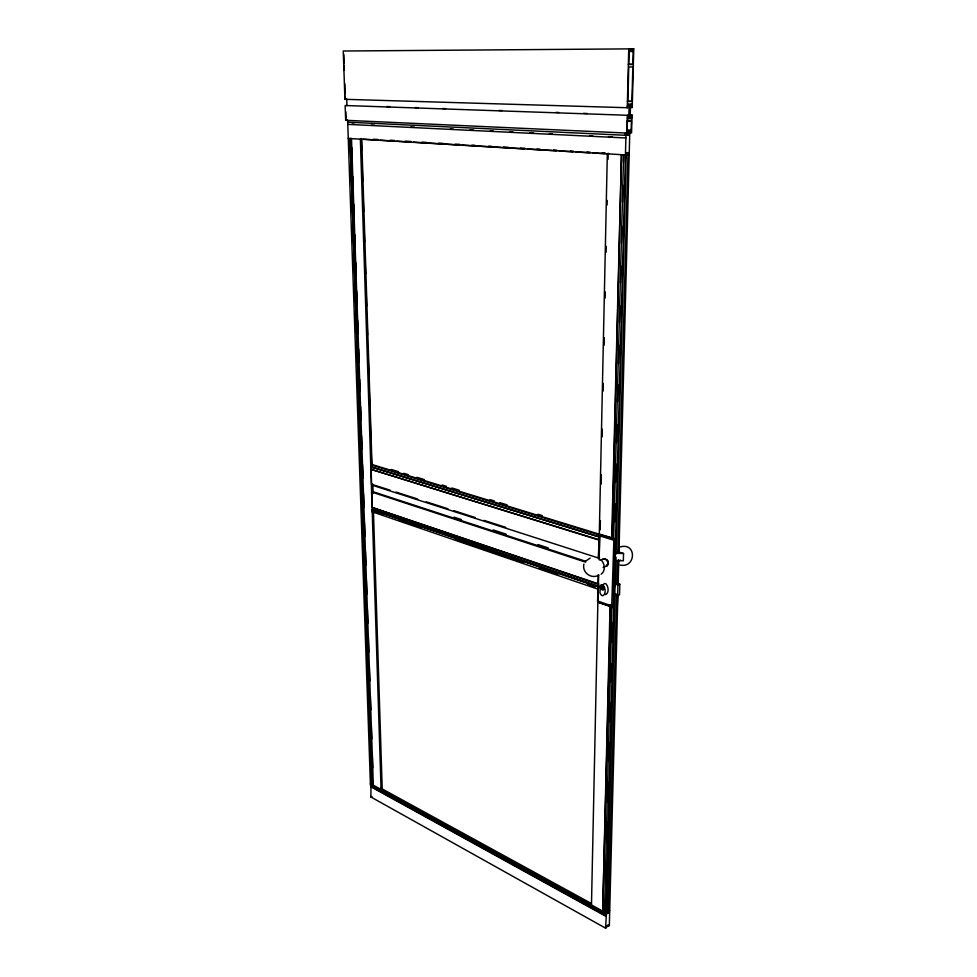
<?xml version="1.0" encoding="UTF-8"?>
<svg xmlns="http://www.w3.org/2000/svg" width="977" height="977" viewBox="0 0 977 977"><rect width="100%" height="100%" fill="white"/><g stroke="black" fill="none" stroke-linecap="round" stroke-linejoin="round"><path stroke-width="1.47" d="M598.364 557.989L599.292 539.78L371.138 469.375L371.626 484.995L598.364 557.989L599.597 557.513M598.803 537.155L598.852 534.834L370.991 464.918L371.052 466.933L599.341 536.959M598.168 574.928L597.594 602.162L613.544 607.535L599.292 602.54M598.522 558.294L599.023 534.089L615.254 538.877L613.336 540.073L599.512 535.823L599.023 534.089M591.476 904.958L598.254 583.562M598.791 558.197L607.315 154.012L608.647 153.902M598.681 574.671L597.863 602.04M598.999 559.723L600.049 535.616M600.183 529.803L600.379 520.656M601.16 484.067L601.356 474.92M602.162 436.804L602.32 429.184M603.139 391.069L603.298 383.436M604.116 345.321L604.274 337.7M605.117 298.058L605.239 291.964M606.094 252.322L606.216 246.228M607.096 205.06L607.193 200.48M608.073 159.312L608.195 153.218M610.088 604.653L602.724 911.138L610.576 605.96M611.663 539.084L621.47 154.781L612.2 538.901M611.981 605.972L604.494 912.103L605.251 901.221M613.629 538.925L623.607 154.916L623.411 162.524M605.74 881.437L606.228 861.641M606.717 841.844L607.205 822.036M607.682 802.239L608.17 782.443M608.695 761.12L609.147 742.838M609.672 721.514L610.124 703.232M610.649 681.909L611.089 663.639M611.614 642.304L612.103 622.508M614.582 521.987L615.021 503.705M615.547 482.382L615.998 464.099M616.524 442.776L616.976 424.507M617.537 401.657L617.952 384.901M618.478 363.578L618.917 345.296M619.479 322.459L619.894 305.703M620.456 282.854L620.871 266.098M621.433 243.249L621.848 226.493M622.447 202.129L622.85 185.374M606.363 915.974L371.004 786.326L370.857 796.963L605.581 928.15L606.412 914.13L370.442 784.946L347.641 120.342M605.923 914.448L625.952 135.314L347.702 122.149M625.365 135.351L625.414 133.153L626.758 133.055M615.205 553.3L615.021 560.578L623.338 560.761L623.534 553.471L618.697 551.956L615.205 553.3L623.534 553.471M614.802 594.614L615.07 583.916L616.939 583.147L619.809 584.112L619.528 594.81L617.672 595.591L615.192 594.456M615.095 593.747L607.047 913.715L608.549 912.738L616.682 594.004M615.388 586.432L616.011 557.183M616.084 554.13L626.257 152.766L628.028 152.62L617.733 552.823M628.431 133.141L345.663 120.293L345.15 105.504L627.527 115.274L627.442 118.95L628.785 118.864L629.176 103.977L627.808 104.05L627.271 107.763L628.748 48.887L630.58 48.874L630.507 51.439L629.139 51.451L628.809 64.445L632.901 64.372L633.23 51.415L628.651 51.451M616.951 583.318L617.537 560.444M627.527 115.274L626.697 135.253L628.48 135.131L628.492 130.662L627.136 130.747L627.368 121.453L631.411 121.197L631.166 130.478L626.794 130.429M617.317 595.066L617.305 605.935L617.94 584.881L619.809 584.112M617.94 571.057L618.209 560.542M617.904 583.11L618.49 560.285M618.685 552.664L619.345 537.35L618.783 538.034M617.855 595.054L609.33 925.671L608.207 926.416L608.244 924.901L606.741 925.891L606.705 927.405L605.581 928.15M618.123 584.527L618.759 560.004M618.954 552.567L629.823 130.564M631.936 101.339L632.827 66.924L628.748 67.01L627.881 101.523L631.936 101.339L627.368 101.217M628.968 114.907L632.021 115.017L631.557 132.921L626.721 132.909M632.021 115.017L631.484 118.706L630.128 118.791L630.519 103.916L631.863 103.855L632.217 107.519L633.755 48.85L631.936 48.862L631.863 51.427L633.23 51.415M583.892 564.108C581.84 572.375 591.134 579.373 598.657 575.282M600.489 587.067L601.038 585.516M603.92 588.032L602.821 589.424M608.28 563.717L608.378 562.996M607.743 563.937L607.047 565.011M600.562 586.615L601.966 585.626M603.688 589.229L603.871 587.543M603.114 584.686L604.409 583.55A3.273 2.32 67.2 0 1 606.29 584.185C608.5 586.615 609.062 592.831 606.045 594.456A3.261 2.32 67 0 1 605.105 594.358M608.012 564.34L607.047 565.097M620.603 560.163L618.636 561.213M601.246 585.846L600.953 587.922L602.711 589.363M603.371 589.571L604.006 586.969L602.87 585.577L601.16 585.418M585.858 560.981L590.145 558.111M607.083 912.176L605.96 912.921L370.405 783.603M609.721 910.466L608.586 911.211L605.911 909.746M600.672 911.565L605.105 913.41M601.148 574.22C605.923 570.812 604.775 563.314 600.916 559.65M603.114 559.113L605.386 558.771L607.682 560.713M603.078 567.503L607.486 565.671L608.317 562.227M601.429 585.308C598.559 586.224 601.234 591.219 603.639 589.461M370.857 796.963L371.981 796.414M373.299 784.629L351.5 138.563L350.047 138.478L371.516 784.165L373.299 784.629L373.19 781.588M370.442 784.946L429.501 816.894M612.261 606.106L598.657 601.343M600.049 560.187L603.786 558.746M613.886 539.866L611.724 606.338L613.275 607.657L614.973 538.986L371.614 464.393L367.853 345.614M598.864 586.811L372.213 509.872L372.286 511.838L373.495 511.472L383.57 514.928M585.528 561.25L372.872 491.663L371.651 492.017L372.139 507.466L598.925 584.051M371.626 484.995L372.86 484.641M370.991 464.918L372.225 464.588M371.052 466.933L597.887 536.507M604.629 559.271L607.169 560.077M606.045 566.147L606.815 566.037M620.102 546.973C636.833 541.93 636.247 568.431 620.126 565.06M601.319 585.785L602.785 585.895M603.236 589.668L601.246 588.887M626.208 154.952L348.264 138.441M629.298 154.684L626.123 154.696M628.529 132.933L629.86 132.835M352.208 124.128L354.651 124.299M345.663 120.293L347.458 120.208M633.755 48.85L343.245 51.012L344.93 99.312L345.272 96.259M628.333 64.36L632.901 64.372M629.176 107.421L632.217 107.519M344.93 99.312L627.722 107.739M386.648 106.566L389.701 106.664M415.164 107.58L418.205 107.69M442.593 108.532L445.646 108.63M498.978 110.474L502.031 110.572M555.815 112.392L558.868 112.489M583.257 113.332L587.372 113.515M626.843 121.026L631.411 121.197M626.611 130.271L631.166 130.478M625.439 134.985L628.48 135.131M371.333 125.117L374.374 125.264M410.767 127.047L414.382 127.169M450.202 128.976L453.23 129.123M469.913 129.941L473.527 130.051M490.21 130.869L493.251 131.016M509.933 131.834L512.962 131.98M529.644 132.799L533.613 133.055M549.355 133.764L552.396 133.91M589.729 135.803L592.758 135.95M608.512 136.658L612.469 136.914M347.775 124.36L625.878 137.977M373.422 139.235L377.965 139.516M390.079 140.236L394.623 140.505M405.223 141.128L411.28 141.494M421.893 142.129L426.436 142.398M438.551 143.118L443.094 143.387M455.209 144.107L459.752 144.376M471.879 145.097L474.907 145.28M488.537 146.098L491.565 146.269M503.68 147.002L508.223 147.271M520.35 147.991L524.893 148.26M537.008 148.98L540.037 149.163M553.666 149.969L556.695 150.153M570.324 150.959L573.352 151.142M586.994 151.96L590.023 152.131M602.137 152.864L605.166 153.035M363.273 139.186L376.951 140.004M379.992 140.187L393.67 141.006M396.711 141.189L410.389 142.007M413.43 142.19L459.019 144.926M462.06 145.109L524.38 148.846M527.409 149.029L556.292 150.751M559.332 150.934L573.01 151.765M576.051 151.936L589.729 152.766M592.77 152.949L604.922 153.67M601.624 585.357L603.481 586.603M391.276 469.473L398.531 471.683M403.806 473.295L408.166 474.627M416.898 477.301L424.177 479.524M442.068 484.995L446.428 486.326M451.826 487.975L459.105 490.198M489.965 499.626L494.325 500.957M499.858 502.654L507.124 504.877M537.863 514.268L542.223 515.6M371.138 469.375L598.742 539.976M374.301 485.105L390.189 490.21M395.966 492.066L417.631 499.027M426.29 501.824L447.954 508.785M453.731 510.641L475.396 517.602M484.055 520.387L505.72 527.348M454.061 517.175L461.291 519.532M493.116 529.925L506.147 534.175M537.973 544.568L548.097 547.877M371.651 492.017L585.748 562.19M615.07 583.916L617.94 584.881M372.139 507.466L598.388 584.258M373.434 509.505L598.119 586.041M372.213 509.872L598.339 587.018M373.446 511.313L383.521 514.757M399.349 520.167L420.94 527.531M587.898 584.539L595.091 586.994M402.292 521.327L421.002 527.727M455.551 539.548L523.208 562.703M539.048 568.113L557.757 574.513M372.286 511.838L598.29 589.29M602.113 585.809C604.189 586.237 604.116 590.474 601.624 589.192M380.896 788.207L591.329 903.493M603.078 909.99L608.549 912.738M603.224 910.82L604.995 911.785M432.164 818.347L440.138 822.744M442.801 824.209L445.463 825.663M448.125 827.128L456.112 831.512M458.775 832.978L466.762 837.374M469.424 838.828L477.399 843.224M480.061 844.678L488.048 849.074M490.71 850.54L504.022 857.843M506.684 859.308L525.308 869.554M527.971 871.008L535.958 875.404M538.62 876.87L546.607 881.254M549.269 882.719L583.867 901.734M586.53 903.2L594.505 907.584M597.167 909.05L599.829 910.503M370.503 786.57L605.874 916.304M603.053 586.066L603.908 587.665M607.609 560.554L608.39 562.447M607.144 560.92L607.767 562.434M600.965 588.557L600.501 587.421M600.452 586.847L600.537 587.543M351.818 147.71L352.221 159.898M352.795 176.666L353.198 188.854M353.711 204.083L354.175 217.798M354.736 234.565L355.152 246.754M355.665 261.995L356.129 275.709M356.642 290.938L357.106 304.653M357.619 319.894L358.083 333.609M358.596 348.838L359.06 362.552M359.621 379.32L360.037 391.508M360.55 406.75L361.014 420.464M361.527 435.693L361.991 449.408M362.504 464.649L362.968 478.364M363.481 493.593L363.945 507.307M364.458 522.548L364.922 536.263M365.435 551.504L365.899 565.219M366.412 580.448L366.876 594.163M367.389 609.404L367.853 623.118M368.305 636.833L368.817 652.062M369.343 667.303L369.794 681.018M370.32 696.259L370.772 709.961M371.284 725.203L371.748 738.917M372.261 754.159L372.725 767.873M350.047 138.478L372.017 783.933M370.942 784.714L371.004 786.326M346.713 98.933L346.957 105.736M343.831 54.639L344.148 63.761M344.222 65.862L344.368 70.332M344.832 83.753L345.199 94.183M345.809 111.842L346.041 118.229M371.993 465.504L361.698 139.088L360.366 139.174L381.067 789.404L382.202 788.866L373.348 508.211M372.579 483.81L372.86 492.958M361.307 138.514L361.685 150.702M361.978 159.837L362.65 181.16M362.943 190.295L363.615 211.618M363.945 222.267L364.58 242.064M364.909 252.725L365.593 274.048M365.874 283.183L366.595 306.021M366.839 313.641L367.511 334.952M372.359 483.969L372.664 493.568M371.602 466.786L371.675 469.229M372.677 507.307L372.75 509.713M600.159 585.882L600 593.027L601.234 595.017A3.273 2.32 67.1 0 0 603.102 595.665C606.119 594.053 605.545 587.824 603.334 585.382A3.273 2.32 67.2 0 0 601.453 584.747L600.159 585.882M602.198 586.579L602.479 588.618L602.687 586.029L602.198 586.579"/></g></svg>
